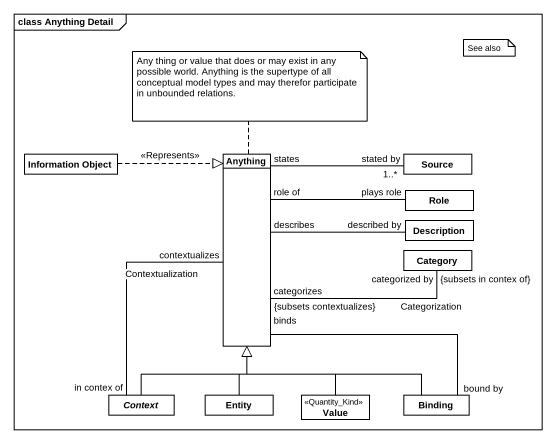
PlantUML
@startuml
mainframe class Anything Detail
hide circle
hide empty members
class "Information Object" as Information_Object
class Anything
class Source
class Role
class Category
class Description
abstract class Context
class "Entity" as Entity_
class Value <<Quantity_Kind>>
class Binding
Information_Object .right.|> Anything : <<Represents>>
Source "stated by\n1..*" -left- "states" Anything
Role "plays role" -left- "role of" Anything
Category "categorized by\n{subsets in contex of}" -left- "categorizes\n{subsets contextualizes}" Anything : Categorization
Description "described by" -left- "describes" Anything
Context "in contex of" -up- "contextualizes" Anything : Contextualization
Context -up-|> Anything
Entity_ -up-|> Anything
Value -up-|> Anything
Binding "bound by" -up- "binds" Anything
Binding -up-|> Anything
note top of Anything : Any thing or value that does or may exist in any possible world. Anything is the supertype of all conceptual model types and may therefor participate in unbounded relations.
note as N2
  See also
end note
@enduml
